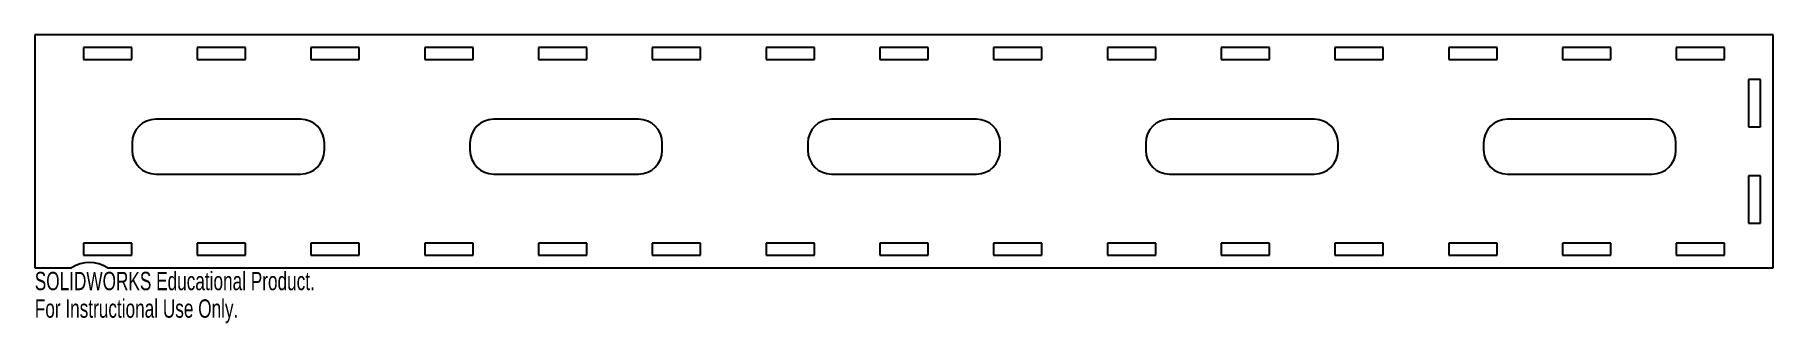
# Model space of a CAD drawing. Header units: millimetres. Extents: x 0 to 45.7, y -1.8 to 5.8.
import ezdxf

# ---------------------------------------------------------------- set-up
doc = ezdxf.new("R2010")
doc.units = ezdxf.units.MM
doc.styles.add('SLDTEXTSTYLE0', font='TXT', dxfattribs={"width": 0.7})

msp = doc.modelspace()

# ---------------------------------------------------------------- linework, layer by layer
at = {"color": 7, "linetype": 'Continuous', "lineweight": 25}
for p, q in [((45.73, 5.804), (-0.01, 5.804)), ((-0.01, 5.804), (-0.01, -0.338)), ((45.73, -0.338), (45.73, 5.804)), ((2.54, 5.466), (1.27, 5.466)), ((1.27, 5.466), (1.27, 5.149)), ((1.27, 5.149), (2.54, 5.149)), ((2.54, 5.149), (2.54, 5.466)), ((5.533, 5.466), (4.264, 5.466)), ((4.264, 5.466), (4.264, 5.149)), ((4.264, 5.149), (5.533, 5.149)), ((5.533, 5.149), (5.533, 5.466)), ((8.527, 5.466), (7.257, 5.466)), ((7.257, 5.466), (7.257, 5.149)), ((7.257, 5.149), (8.527, 5.149)), ((8.527, 5.149), (8.527, 5.466)), ((11.521, 5.466), (10.251, 5.466)), ((10.251, 5.466), (10.251, 5.149)), ((10.251, 5.149), (11.521, 5.149)), ((11.521, 5.149), (11.521, 5.466)), ((14.514, 5.466), (13.244, 5.466)), ((13.244, 5.466), (13.244, 5.149)), ((13.244, 5.149), (14.514, 5.149)), ((14.514, 5.149), (14.514, 5.466)), ((17.508, 5.466), (16.238, 5.466)), ((16.238, 5.466), (16.238, 5.149)), ((16.238, 5.149), (17.508, 5.149)), ((17.508, 5.149), (17.508, 5.466)), ((20.501, 5.466), (19.232, 5.466)), ((19.232, 5.466), (19.232, 5.149)), ((19.232, 5.149), (20.501, 5.149)), ((20.501, 5.149), (20.501, 5.466)), ((23.495, 5.466), (22.225, 5.466)), ((22.225, 5.466), (22.225, 5.149)), ((22.225, 5.149), (23.495, 5.149)), ((23.495, 5.149), (23.495, 5.466)), ((26.488, 5.466), (25.219, 5.466)), ((25.219, 5.466), (25.219, 5.149)), ((25.219, 5.149), (26.488, 5.149)), ((26.488, 5.149), (26.488, 5.466)), ((29.482, 5.466), (28.212, 5.466)), ((28.212, 5.466), (28.212, 5.149)), ((28.212, 5.149), (29.482, 5.149)), ((29.482, 5.149), (29.482, 5.466)), ((32.476, 5.466), (31.206, 5.466)), ((31.206, 5.466), (31.206, 5.149)), ((31.206, 5.149), (32.476, 5.149)), ((32.476, 5.149), (32.476, 5.466)), ((35.469, 5.466), (34.199, 5.466)), ((34.199, 5.466), (34.199, 5.149)), ((34.199, 5.149), (35.469, 5.149)), ((35.469, 5.149), (35.469, 5.466)), ((38.463, 5.466), (37.193, 5.466)), ((37.193, 5.466), (37.193, 5.149)), ((37.193, 5.149), (38.463, 5.149)), ((38.463, 5.149), (38.463, 5.466)), ((41.456, 5.466), (40.187, 5.466)), ((40.187, 5.466), (40.187, 5.149)), ((40.187, 5.149), (41.456, 5.149)), ((41.456, 5.149), (41.456, 5.466)), ((44.45, 5.466), (43.18, 5.466)), ((43.18, 5.466), (43.18, 5.149)), ((43.18, 5.149), (44.45, 5.149)), ((44.45, 5.149), (44.45, 5.466)), ((45.082, 4.628), (45.082, 3.378)), ((45.392, 4.628), (45.082, 4.628)), ((45.392, 3.378), (45.392, 4.628)), ((6.985, 3.58), (3.175, 3.58)), ((15.875, 3.58), (12.065, 3.58)), ((24.765, 3.58), (20.955, 3.58)), ((33.655, 3.58), (29.845, 3.58)), ((42.545, 3.58), (38.735, 3.58)), ((45.082, 3.378), (45.392, 3.378)), ((2.55, 2.955), (2.55, 2.76)), ((7.61, 2.76), (7.61, 2.955)), ((11.44, 2.955), (11.44, 2.76)), ((16.5, 2.76), (16.5, 2.955)), ((20.33, 2.955), (20.33, 2.76)), ((25.39, 2.76), (25.39, 2.955)), ((29.22, 2.955), (29.22, 2.76)), ((34.28, 2.76), (34.28, 2.955)), ((38.11, 2.955), (38.11, 2.76)), ((43.17, 2.76), (43.17, 2.955)), ((3.175, 2.135), (6.985, 2.135)), ((12.065, 2.135), (15.875, 2.135)), ((20.955, 2.135), (24.765, 2.135)), ((29.845, 2.135), (33.655, 2.135)), ((38.735, 2.135), (42.545, 2.135)), ((45.082, 2.088), (45.082, 0.838)), ((45.392, 2.088), (45.082, 2.088)), ((45.392, 0.838), (45.392, 2.088)), ((45.082, 0.838), (45.392, 0.838)), ((1.27, 0.317), (1.27, 0)), ((2.54, 0.317), (1.27, 0.317)), ((2.54, 0), (2.54, 0.317)), ((4.264, 0.317), (4.264, 0)), ((5.533, 0.317), (4.264, 0.317)), ((5.533, 0), (5.533, 0.317)), ((7.257, 0.317), (7.257, 0)), ((8.527, 0.317), (7.257, 0.317)), ((8.527, 0), (8.527, 0.317)), ((10.251, 0.317), (10.251, 0)), ((11.521, 0.317), (10.251, 0.317)), ((11.521, 0), (11.521, 0.317)), ((13.244, 0.317), (13.244, 0)), ((14.514, 0.317), (13.244, 0.317)), ((14.514, 0), (14.514, 0.317)), ((16.238, 0.317), (16.238, 0)), ((17.508, 0.317), (16.238, 0.317)), ((17.508, 0), (17.508, 0.317)), ((19.232, 0.317), (19.232, 0)), ((20.501, 0.317), (19.232, 0.317)), ((20.501, 0), (20.501, 0.317)), ((22.225, 0.317), (22.225, 0)), ((23.495, 0.317), (22.225, 0.317)), ((23.495, 0), (23.495, 0.317)), ((25.219, 0.317), (25.219, 0)), ((26.488, 0.317), (25.219, 0.317)), ((26.488, 0), (26.488, 0.317)), ((28.212, 0.317), (28.212, 0)), ((29.482, 0.317), (28.212, 0.317)), ((29.482, 0), (29.482, 0.317)), ((31.206, 0.317), (31.206, 0)), ((32.476, 0.317), (31.206, 0.317)), ((32.476, 0), (32.476, 0.317)), ((34.199, 0.317), (34.199, 0)), ((35.469, 0.317), (34.199, 0.317)), ((35.469, 0), (35.469, 0.317)), ((37.193, 0.317), (37.193, 0)), ((38.463, 0.317), (37.193, 0.317)), ((38.463, 0), (38.463, 0.317)), ((40.187, 0.317), (40.187, 0)), ((41.456, 0.317), (40.187, 0.317)), ((41.456, 0), (41.456, 0.317)), ((43.18, 0.317), (43.18, 0)), ((44.45, 0.317), (43.18, 0.317)), ((44.45, 0), (44.45, 0.317)), ((-0.01, -0.338), (0.955, -0.338)), ((1.27, 0), (2.54, 0)), ((1.903, -0.338), (45.73, -0.338)), ((4.264, 0), (5.533, 0)), ((7.257, 0), (8.527, 0)), ((10.251, 0), (11.521, 0)), ((13.244, 0), (14.514, 0)), ((16.238, 0), (17.508, 0)), ((19.232, 0), (20.501, 0)), ((22.225, 0), (23.495, 0)), ((25.219, 0), (26.488, 0)), ((28.212, 0), (29.482, 0)), ((31.206, 0), (32.476, 0)), ((34.199, 0), (35.469, 0)), ((37.193, 0), (38.463, 0)), ((40.187, 0), (41.456, 0)), ((43.18, 0), (44.45, 0))]:
    msp.add_line(p, q, dxfattribs=at)
for centre, radius, start, end in [((3.175, 2.955), 0.625, 90, 180), ((6.985, 2.955), 0.625, 0, 90), ((12.065, 2.955), 0.625, 90, 180), ((15.875, 2.955), 0.625, 0, 90), ((20.955, 2.955), 0.625, 90, 180), ((24.765, 2.955), 0.625, 0, 90), ((29.845, 2.955), 0.625, 90, 180), ((33.655, 2.955), 0.625, 0, 90), ((38.735, 2.955), 0.625, 90, 180), ((42.545, 2.955), 0.625, 0, 90), ((3.175, 2.76), 0.625, 180, 270), ((6.985, 2.76), 0.625, 270, 0), ((12.065, 2.76), 0.625, 180, 270), ((15.875, 2.76), 0.625, 270, 0), ((20.955, 2.76), 0.625, 180, 270), ((24.765, 2.76), 0.625, 270, 0), ((29.845, 2.76), 0.625, 180, 270), ((33.655, 2.76), 0.625, 270, 0), ((38.735, 2.76), 0.625, 180, 270), ((42.545, 2.76), 0.625, 270, 0), ((1.429, -1.055), 0.86, 56.5511, 123.4489)]:
    msp.add_arc(centre, radius, start, end, dxfattribs=at)

# ---------------------------------------------------------------- texts
at = {"color": 7, "linetype": 'Continuous', "char_height": 0.48336, "attachment_point": 1, "style": 'SLDTEXTSTYLE0'}
for s, insert in [('SOLIDWORKS Educational Product.', (-0.01, -0.44)), ('For Instructional Use Only.', (-0.01, -1.165))]:
    msp.add_mtext(s, dxfattribs=dict(at, insert=insert))

doc.saveas('drawing.dxf')
